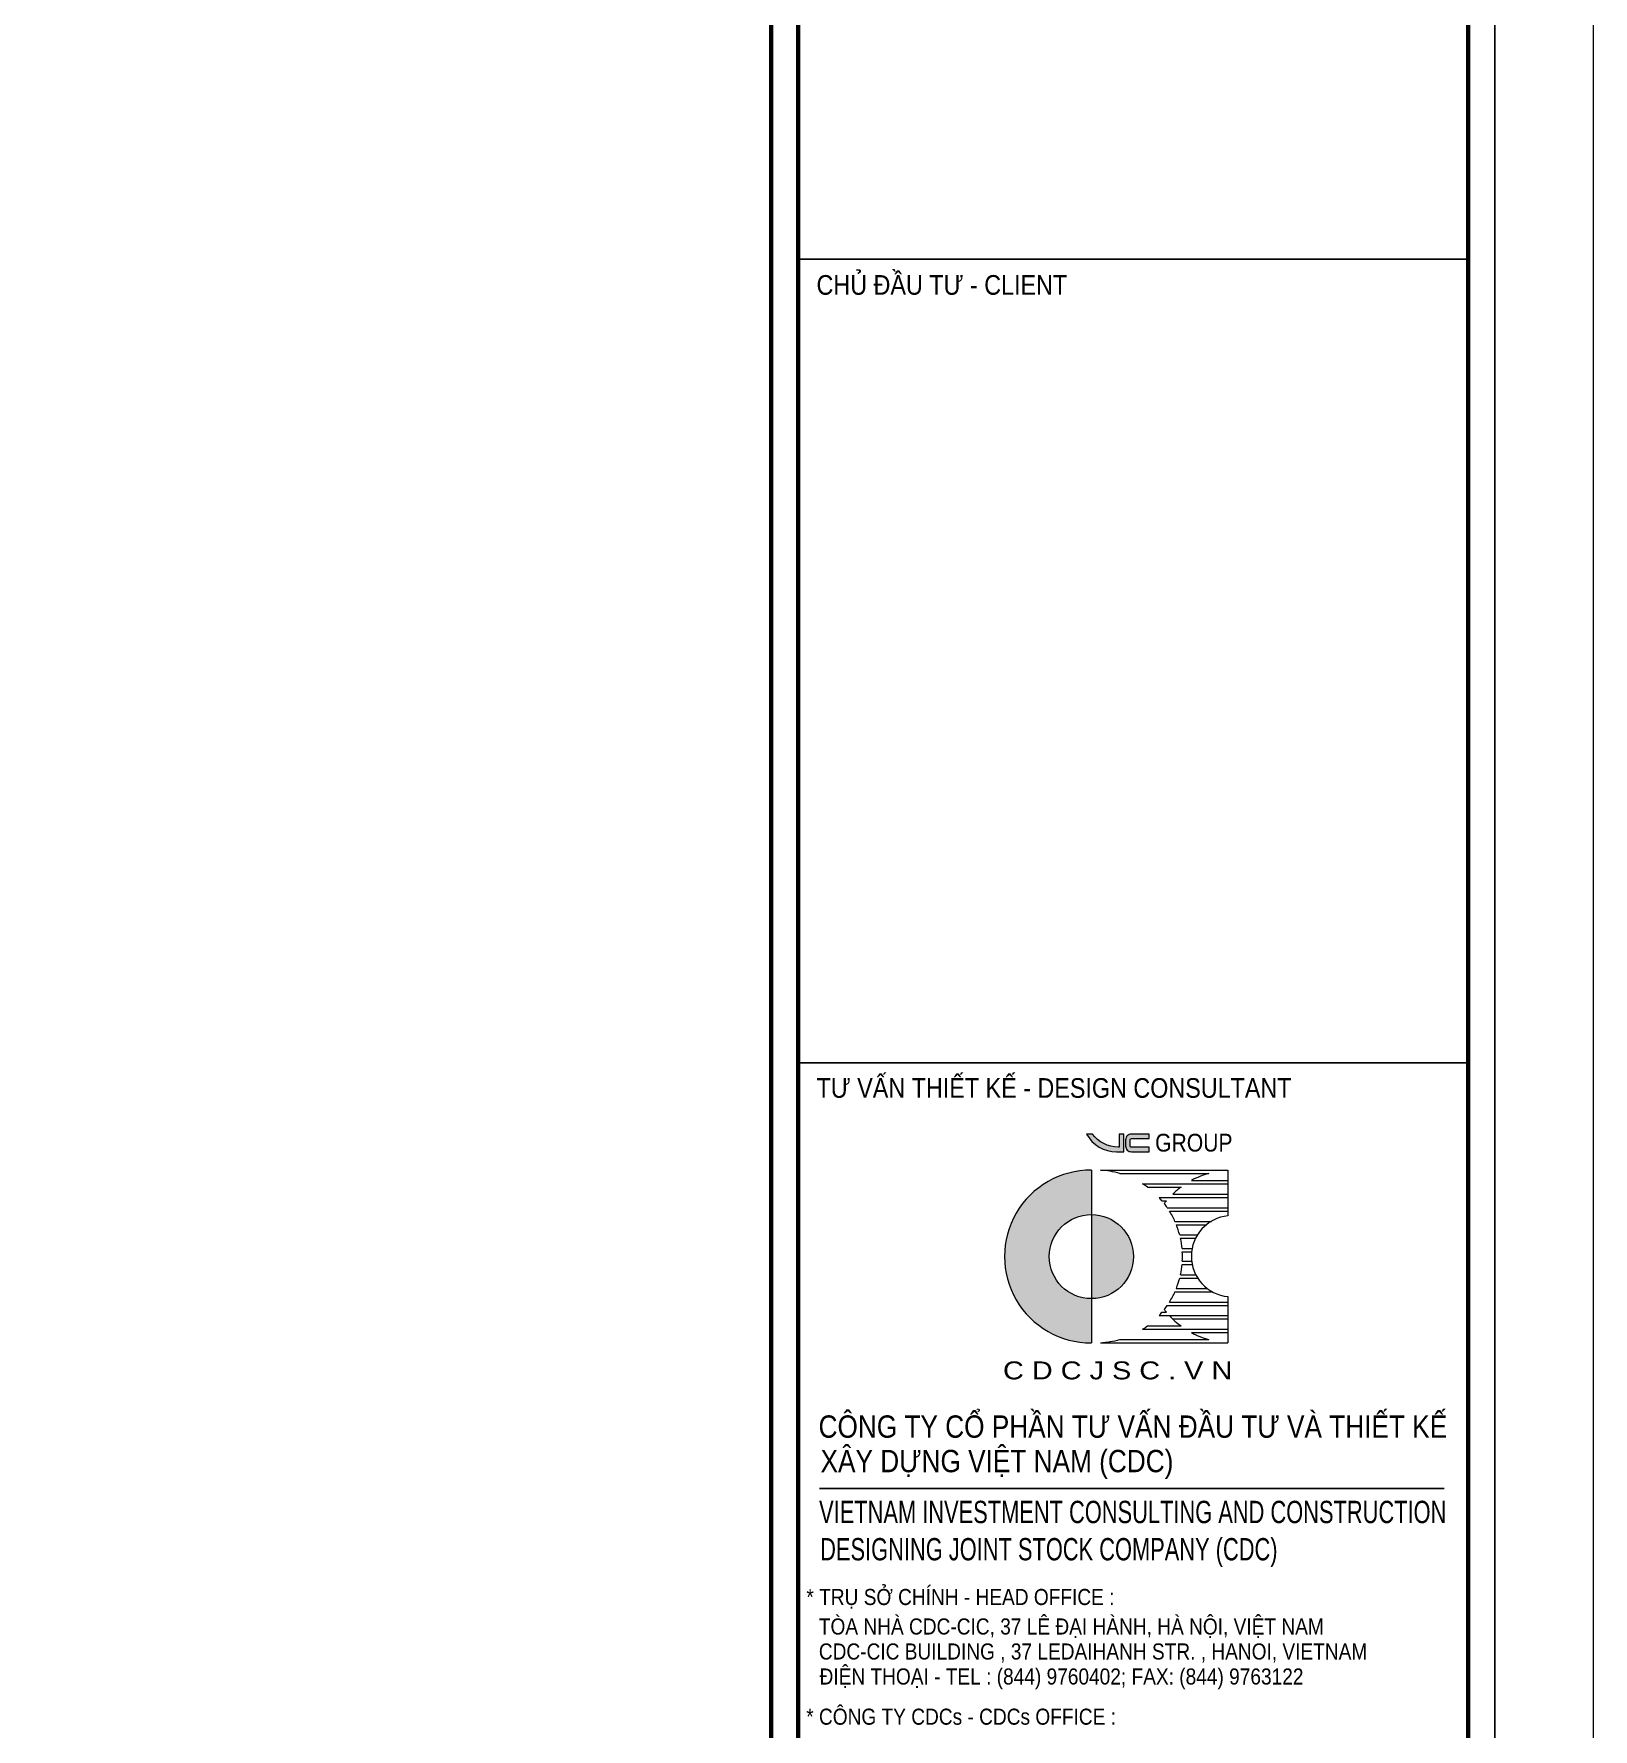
# Model space of a CAD drawing. Extents: x 475529 to 721982, y 1293854 to 1371032.
# Drawn here: x 562123 to 584800, y 1321712 to 1346372 of the extents above; entities that cross this region are included whole.
import ezdxf
from ezdxf.enums import TextEntityAlignment as Align

# ---------------------------------------------------------------- set-up
doc = ezdxf.new("R2010")
doc.units = 0
doc.header["$LTSCALE"] = 1500
doc.header["$MEASUREMENT"] = 0
doc.layers.get('Defpoints').update_dxf_attribs({"lineweight": 9})
doc.layers.add('CDC -TEXT KHUNG', color=7, linetype='Continuous', lineweight=15)
doc.layers.add('CDC-KHUNGTEN', color=9, linetype='Continuous')
doc.layers.add('CDC.06.TEXT', color=2, linetype='Continuous')
doc.styles.add('KT CDC', font='arial.ttf', dxfattribs={"width": 0.85, "height": 200})

# ---------------------------------------------------------------- blocks, each defined once
blk = doc.blocks.new('CDTA1')
at = {"layer": 'CDC-KHUNGTEN', "color": 6, "lineweight": 25}
blk.add_line((0, 90), (-75, 90), dxfattribs=at)
at = {"layer": 'CDC-KHUNGTEN', "color": 6, "style": 'KT CDC', "width": 0.85}
blk.add_text('CHỦ ĐẦU TƯ - CLIENT', height=2.2, dxfattribs=at).set_placement((-72.93, 86))
blk = doc.blocks.new('LOGOmoi')
at = {"layer": 'CDC -TEXT KHUNG'}
h = blk.add_hatch(color=1, dxfattribs=at)
h.paths.add_polyline_path([(1.458, 5.453), (1.257, 5.453), (1.257, 4.876), (1.208, 4.876, -0.237912), (0.058, 5.453), (-0.203, 5.453, 0.272847), (1.139, 4.665), (1.458, 4.665)])
h.paths.add_polyline_path([(2.588, 5.453), (1.796, 5.453, 0.414214), (1.539, 5.196), (1.539, 4.922, 0.414214), (1.796, 4.665), (2.588, 4.665), (2.588, 4.866), (1.796, 4.866, -0.414214), (1.739, 4.922), (1.739, 5.196, -0.414214), (1.796, 5.253), (2.588, 5.253)])
at = {"layer": 'CDC -TEXT KHUNG', "true_color": 0x00fa3e}
h = blk.add_hatch(color=100, dxfattribs=at)
edge = h.paths.add_edge_path()
edge.add_arc((0.017, -0.003), 1.874, 90, 270)
edge.add_line((0.017, -1.876), (0.017, -3.844))
edge.add_line((0.017, -3.844), (-0.171, -3.839))
edge.add_line((-0.171, -3.839), (-0.36, -3.826))
edge.add_line((-0.36, -3.826), (-0.547, -3.803))
edge.add_line((-0.547, -3.803), (-0.733, -3.77))
edge.add_line((-0.733, -3.77), (-0.917, -3.729))
edge.add_line((-0.917, -3.729), (-1.099, -3.679))
edge.add_line((-1.099, -3.679), (-1.278, -3.619))
edge.add_line((-1.278, -3.619), (-1.454, -3.551))
edge.add_line((-1.454, -3.551), (-1.626, -3.475))
edge.add_line((-1.626, -3.475), (-1.795, -3.39))
edge.add_line((-1.795, -3.39), (-1.959, -3.297))
edge.add_line((-1.959, -3.297), (-2.119, -3.196))
edge.add_line((-2.119, -3.196), (-2.273, -3.088))
edge.add_line((-2.273, -3.088), (-2.422, -2.972))
edge.add_line((-2.422, -2.972), (-2.564, -2.848))
edge.add_line((-2.564, -2.848), (-2.701, -2.718))
edge.add_line((-2.701, -2.718), (-2.831, -2.582))
edge.add_line((-2.831, -2.582), (-2.954, -2.439))
edge.add_line((-2.954, -2.439), (-3.07, -2.29))
edge.add_line((-3.07, -2.29), (-3.179, -2.136))
edge.add_line((-3.179, -2.136), (-3.28, -1.976))
edge.add_line((-3.28, -1.976), (-3.373, -1.812))
edge.add_line((-3.373, -1.812), (-3.458, -1.644))
edge.add_line((-3.458, -1.644), (-3.534, -1.471))
edge.add_line((-3.534, -1.471), (-3.602, -1.295))
edge.add_line((-3.602, -1.295), (-3.661, -1.116))
edge.add_line((-3.661, -1.116), (-3.712, -0.934))
edge.add_line((-3.712, -0.934), (-3.753, -0.75))
edge.add_line((-3.753, -0.75), (-3.785, -0.564))
edge.add_line((-3.785, -0.564), (-3.808, -0.377))
edge.add_line((-3.808, -0.377), (-3.822, -0.189))
edge.add_line((-3.822, -0.189), (-3.827, 0))
edge.add_line((-3.827, 0), (-3.822, 0.189))
edge.add_line((-3.822, 0.189), (-3.808, 0.377))
edge.add_line((-3.808, 0.377), (-3.785, 0.564))
edge.add_line((-3.785, 0.564), (-3.753, 0.75))
edge.add_line((-3.753, 0.75), (-3.712, 0.934))
edge.add_line((-3.712, 0.934), (-3.661, 1.116))
edge.add_line((-3.661, 1.116), (-3.602, 1.295))
edge.add_line((-3.602, 1.295), (-3.534, 1.471))
edge.add_line((-3.534, 1.471), (-3.458, 1.644))
edge.add_line((-3.458, 1.644), (-3.373, 1.812))
edge.add_line((-3.373, 1.812), (-3.28, 1.976))
edge.add_line((-3.28, 1.976), (-3.179, 2.136))
edge.add_line((-3.179, 2.136), (-3.07, 2.29))
edge.add_line((-3.07, 2.29), (-2.954, 2.439))
edge.add_line((-2.954, 2.439), (-2.831, 2.582))
edge.add_line((-2.831, 2.582), (-2.701, 2.718))
edge.add_line((-2.701, 2.718), (-2.564, 2.848))
edge.add_line((-2.564, 2.848), (-2.422, 2.972))
edge.add_line((-2.422, 2.972), (-2.273, 3.088))
edge.add_line((-2.273, 3.088), (-2.119, 3.196))
edge.add_line((-2.119, 3.196), (-1.959, 3.297))
edge.add_line((-1.959, 3.297), (-1.795, 3.39))
edge.add_line((-1.795, 3.39), (-1.626, 3.475))
edge.add_line((-1.626, 3.475), (-1.454, 3.551))
edge.add_line((-1.454, 3.551), (-1.278, 3.619))
edge.add_line((-1.278, 3.619), (-1.099, 3.679))
edge.add_line((-1.099, 3.679), (-0.917, 3.729))
edge.add_line((-0.917, 3.729), (-0.733, 3.77))
edge.add_line((-0.733, 3.77), (-0.547, 3.803))
edge.add_line((-0.547, 3.803), (-0.36, 3.826))
edge.add_line((-0.36, 3.826), (-0.171, 3.839))
edge.add_line((-0.171, 3.839), (0.017, 3.844))
edge.add_line((0.017, 3.844), (0.017, 1.871))
at = {"layer": 'CDC -TEXT KHUNG', "true_color": 0xc20000}
blk.add_hatch(color=12, dxfattribs=at).paths.add_polyline_path([(0.017, 1.871), (0.017, -1.812), (0.017, -1.876, 0.414214), (1.891, -0.003, 0.414214)])
at = {"layer": 'CDC -TEXT KHUNG', "color": 102}
for p, q in [((0.017, 3.844), (0.017, -1.812)), ((0.422, 3.849), (6.095, 3.849)), ((6.095, 3.849), (6.095, 1.812)), ((1.279, 3.701), (5.239, 3.701)), ((2.296, 3.242), (6.095, 3.242)), ((2.511, 3.093), (4.006, 3.093)), ((4.474, 3.39), (6.095, 3.39)), ((3.027, 2.634), (6.095, 2.634)), ((3.159, 2.485), (3.358, 2.485)), ((3.638, 2.782), (6.095, 2.782)), ((3.396, 2.175), (6.095, 2.175)), ((3.493, 2.026), (6.095, 2.026)), ((3.736, 1.567), (5.365, 1.567)), ((3.798, 1.418), (5.152, 1.418)), ((3.948, 0.959), (4.747, 0.959)), ((3.983, 0.81), (4.664, 0.81)), ((4.053, 0.351), (4.509, 0.351)), ((4.064, 0.203), (4.486, 0.203)), ((4.053, -0.351), (4.509, -0.351)), ((4.064, -0.203), (4.486, -0.203)), ((3.798, -1.418), (5.152, -1.418)), ((3.948, -0.959), (4.747, -0.959)), ((3.983, -0.81), (4.664, -0.81)), ((0.017, -1.812), (0.017, -3.844)), ((3.396, -2.175), (6.095, -2.175)), ((3.493, -2.026), (6.095, -2.026)), ((3.736, -1.567), (5.365, -1.567)), ((6.095, -1.788), (6.095, -3.844)), ((3.027, -2.634), (6.095, -2.634)), ((3.159, -2.485), (3.358, -2.485)), ((3.638, -2.782), (6.095, -2.782)), ((1.279, -3.696), (5.239, -3.696)), ((2.296, -3.242), (6.095, -3.242)), ((2.511, -3.093), (4.006, -3.093)), ((4.474, -3.39), (6.095, -3.39)), ((0.013, -3.844), (0.017, -3.844)), ((0.422, -3.844), (6.095, -3.844))]:
    blk.add_line(p, q, dxfattribs=at)
at = {"layer": 'CDC -TEXT KHUNG'}
blk.add_line((3.781, 1.212), (3.781, 1.212), dxfattribs=at)
at = {"layer": 'CDC -TEXT KHUNG', "color": 1}
for points in [[(1.458, 5.453), (1.257, 5.453), (1.257, 4.876), (1.208, 4.876, -0.237912), (0.058, 5.453), (-0.203, 5.453, 0.272847), (1.139, 4.665), (1.458, 4.665)], [(2.588, 5.453), (1.796, 5.453, 0.414214), (1.539, 5.196), (1.539, 4.922, 0.414214), (1.796, 4.665), (2.588, 4.665), (2.588, 4.866), (1.796, 4.866, -0.414214), (1.739, 4.922), (1.739, 5.196, -0.414214), (1.796, 5.253), (2.588, 5.253)]]:
    blk.add_lwpolyline(points, format="xyb", close=True, dxfattribs=at)
at = {"layer": 'CDC -TEXT KHUNG', "color": 102}
blk.add_circle((0.017, -0.003), 1.874, dxfattribs=at)
blk.add_arc((0, 0), 3.849, 89.74488, 270.25512, dxfattribs=at)
at = {"layer": 'CDC -TEXT KHUNG', "color": 112}
blk.add_ellipse((0.22, 0), major_axis=(-2.722, 2.722), ratio=1, start_param=-1.064136, end_param=-0.838054, dxfattribs=at)
at = {"layer": 'CDC -TEXT KHUNG', "color": 102}
for centre, major_axis, start_param, end_param in [((0.22, 0), (-2.722, 2.722), -1.423028, -1.355019), ((6.298, 0), (-2.722, 2.722), -0.147768, -0.022458), ((6.298, 0), (2.722, 2.722), 1.064136, 1.278853), ((0.22, 0), (2.722, 2.722), 6.199614, 6.251308), ((6.298, 0), (-2.722, 2.722), 0.083571, 0.124553), ((0.22, 0), (-2.722, 2.722), 4.527318, 4.587836), ((0.22, 0), (-2.722, 2.722), 4.346177, 4.481253), ((6.275, 0.012), (1.279, 1.279), 0.884906, 3.827483), ((0.22, 0), (-2.722, 2.722), 4.178765, 4.304301), ((0.22, 0), (2.722, 2.722), 5.589142, 5.7099), ((0.22, 0), (2.722, 2.722), 5.445131, 5.550443), ((0.22, 0), (-2.722, 2.722), 3.714878, 3.835636), ((0.22, 0), (-2.722, 2.722), 3.549681, 3.675216), ((0.22, 0), (2.722, 2.722), 4.836942, 4.89746), ((0.22, 0), (2.722, 2.722), 4.943525, 5.078601), ((0.22, 0), (-2.722, 2.722), 3.17347, 3.225164), ((6.298, 0), (-2.722, 2.722), 1.446243, 1.487225), ((6.298, 0), (-2.722, 2.722), 1.538919, 1.718564), ((0.22, 0.005), (2.722, 2.722), 3.979647, 4.205729), ((0.22, 0), (-2.722, 2.722), 2.925816, 2.993825), ((6.298, 0), (2.722, 2.722), 3.433536, 3.648253)]:
    blk.add_ellipse(centre, major_axis=major_axis, ratio=1, start_param=start_param, end_param=end_param, dxfattribs=at)
at = {"layer": 'CDC -TEXT KHUNG', "color": 1, "style": 'KT CDC', "width": 0.85}
blk.add_text('GROUP', height=0.792, dxfattribs=at).set_placement((2.853, 4.674))
at = {"layer": 'CDC -TEXT KHUNG', "color": 102, "style": 'KT CDC', "width": 1.15}
blk.add_text('C D C J S C . V N', height=0.8, dxfattribs=at).set_placement((-3.921, -5.472))
blk = doc.blocks.new('KHUNG TEN')
at = {"layer": 'CDC-KHUNGTEN', "color": 6, "lineweight": 25}
blk.add_line((82700, 28900), (75200, 28900), dxfattribs=at)
at = {"layer": 'CDC-KHUNGTEN', "color": 6}
blk.add_line((75439, 24136), (82433, 24136), dxfattribs=at)
at = {"layer": 'CDC-KHUNGTEN', "color": 8}
blk.add_lwpolyline([(75096, 1100), (83000, 1100), (83000, 58300), (3000, 58300), (3000, 1100), (75096, 1100)], dxfattribs=at)
at = {"layer": 'CDC-KHUNGTEN', "color": 255, "lineweight": 60}
blk.add_lwpolyline([(74900, 1400), (74900, 58000), (3300, 58000), (3300, 1400), (74900, 1400)], close=True, dxfattribs=at)
blk.add_lwpolyline([(75200, 1400), (82700, 1400), (82700, 58000), (75200, 58000), (75200, 1400)], dxfattribs=at)
at = {"layer": 'Defpoints', "color": 1, "ltscale": 0.2}
blk.add_lwpolyline([(0, 0), (0, 59400), (84100, 59400), (84100, 0), (0, 0)], close=True, dxfattribs=at)
at = {"layer": 'CDC-KHUNGTEN'}
for name, p, xscale, yscale, zscale in [('CDTA1', (82700, 28900), 100, 100, 100), ('LOGOmoi', (78480, 26732), 251.3908497502836, 251.3908497502836, 251.3908497502836)]:
    blk.add_blockref(name, p, dxfattribs=dict(at, xscale=xscale, yscale=yscale, zscale=zscale))
at = {"layer": 'CDC -TEXT KHUNG', "style": 'KT CDC', "width": 0.85}
blk.add_text('TƯ VẤN THIẾT KẾ - DESIGN CONSULTANT', height=220, dxfattribs=at).set_placement((78066, 28509), align=Align.CENTER)
at = {"layer": 'CDC-KHUNGTEN', "color": 6, "style": 'KT CDC'}
for s, height, width, p in [('CÔNG TY CỔ PHẦN TƯ VẤN ÐẦU TƯ VÀ THIẾT KẾ', 250, 0.84, (75430, 24703)), ('XÂY DỰNG VIỆT NAM (CDC)', 250, 0.84, (75452, 24317)), ('VIETNAM INVESTMENT CONSULTING AND CONSTRUCTION ', 250, 0.7, (75436, 23747)), ('DESIGNING JOINT STOCK COMPANY (CDC)', 250, 0.7, (75448, 23330)), ('* TRỤ SỞ CHÍNH - HEAD OFFICE :', 180, 0.85, (75294, 22830)), ('TÒA NHÀ CDC-CIC, 37 LÊ ĐẠI HÀNH, HÀ NỘI, VIỆT NAM', 180, 0.85, (75433, 22500)), ('CDC-CIC BUILDING , 37 LEDAIHANH STR. , HANOI, VIETNAM', 180, 0.85, (75433, 22220)), ('ĐIỆN THOẠI - TEL : (844) 9760402; FAX: (844) 9763122', 180, 0.85, (75441, 21940)), ('* CÔNG TY CDCs - CDCs OFFICE :', 180, 0.85, (75292, 21490))]:
    blk.add_text(s, height=height, dxfattribs=dict(at, width=width)).set_placement(p)

msp = doc.modelspace()

# ---------------------------------------------------------------- block references
at = {"layer": 'CDC.06.TEXT', "xscale": 1.29930377314748, "yscale": 1.29930377314748, "zscale": 1.29930377314748}
msp.add_blockref('KHUNG TEN', (475528.9, 1293853.6, 0), dxfattribs=at)

doc.saveas('drawing.dxf')
